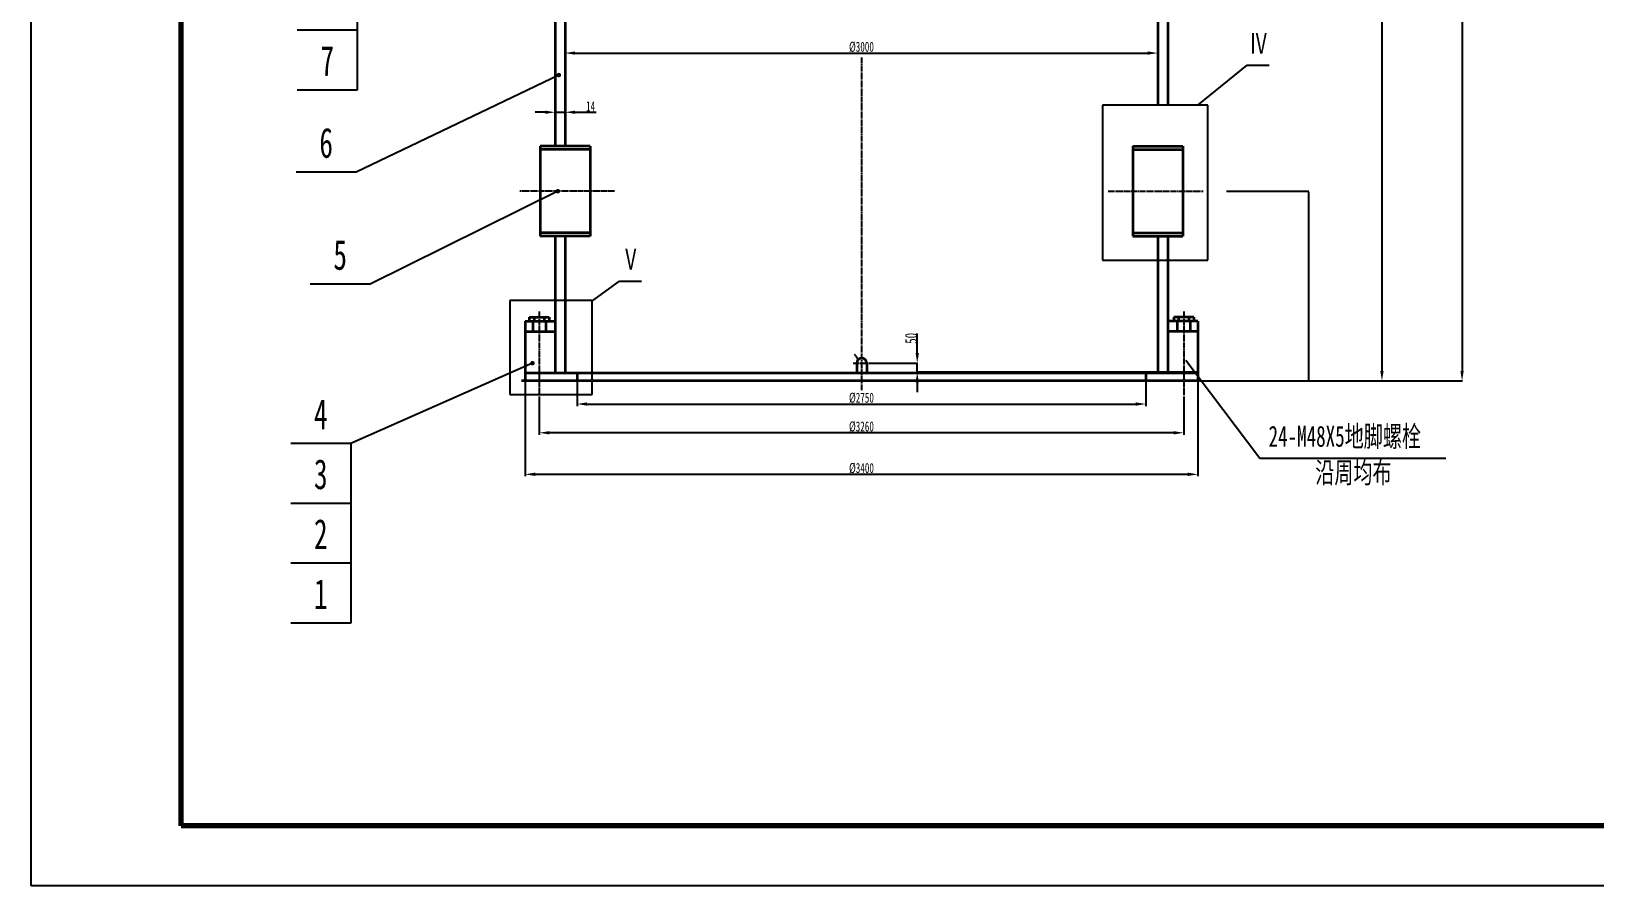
# Model space of a CAD drawing. Header units: millimetres. Extents: x -8910 to 8910, y -12615 to 12615.
# Drawn here: x -8910 to -1082, y -12615 to -8337 of the extents above; entities that cross this region are included whole.
import ezdxf

# ---------------------------------------------------------------- set-up
doc = ezdxf.new("R2010")
doc.units = ezdxf.units.MM
doc.linetypes.add('EB_DASHDOT', pattern=[39, 30, -3, 3, -3])
for name, color, linetype, lineweight in [('CAXA0', 7, 'Continuous', 35), ('CAXA1', 1, 'EB_DASHDOT', 25), ('CAXA3', 7, 'Continuous', 25), ('CAXA4', 2, 'Continuous', 25)]:
    doc.layers.add(name, color=color, linetype=linetype, lineweight=lineweight)
doc.styles.add('标准', font='SIMFANG.TTF', dxfattribs={"width": 0.667})
doc.dimstyles.new('机械', dxfattribs={"dimtxt": 50, "dimasz": 50, "dimexe": 10, "dimexo": 5, "dimgap": 5, "dimtad": 1, "dimdec": 0, "dimdsep": 46, "dimtxsty": '标准', "dimcen": 0, "dimdle": 6, "dimazin": 2, "dimtfac": 1, "dimtdec": 0, "dimtmove": 0, "dimatfit": 3, "dimldrblk": 'NONE', "dimfxl": 1, "dimtolj": 1, "dimtzin": 0, "dimarcsym": 0})
doc.dimstyles.new('标准', dxfattribs={"dimtxt": 3.5, "dimasz": 3.5, "dimexe": 2, "dimexo": 0, "dimtad": 1, "dimdec": 1, "dimdsep": 46, "dimtxsty": '标准', "dimcen": 0, "dimdle": 4, "dimazin": 2, "dimtfac": 1, "dimtdec": 1, "dimtmove": 0, "dimatfit": 3, "dimldrblk": 'NONE', "dimfxl": 1, "dimtolj": 1, "dimtzin": 0, "dimarcsym": 0})

# ---------------------------------------------------------------- blocks, each defined once
blk = doc.blocks.new('CAXBLOCK0', base_point=(8610, -12315))
at = {"layer": 'CAXA0', "linetype": 'Continuous', "lineweight": 25}
for p, q in [((-8910, -12615), (-8910, 12615)), ((8910, -12615), (-8910, -12615))]:
    blk.add_line(p, q, dxfattribs=at)
at = {"layer": 'CAXA0', "linetype": 'Continuous', "lineweight": 70}
for p, q in [((-8160, -12315), (-8160, 12315)), ((8610, -12315), (-8160, -12315))]:
    blk.add_line(p, q, dxfattribs=at)
blk = doc.blocks.new('*D159')
at = {"layer": 'CAXA4', "color": 0, "lineweight": -2}
for p, q in [((-2926.3, -9138.1), (-2512.8, -9138.1)), ((-2514.8, -9141.6), (-2514.8, -10084.6)), ((-3103.3, -10088.1), (-2512.8, -10088.1))]:
    blk.add_line(p, q, dxfattribs=at)
at = {"layer": 'CAXA4', "color": 0}
for points in [[(-2515.4, -9141.6), (-2514.2, -9141.6), (-2514.8, -9138.1)], [(-2515.4, -10084.6), (-2514.2, -10084.6), (-2514.8, -10088.1)]]:
    blk.add_solid(points, dxfattribs=at)
at = {"layer": 'Defpoints', "color": 0}
for p in [(-2926.3, -9138.1), (-3103.3, -10088.1), (-2514.8, -10088.1)]:
    blk.add_point(p, dxfattribs=at)
at = {"layer": 'CAXA4', "color": 0, "insert": (-2517.1, -9613.1), "char_height": 3.5, "attachment_point": 5, "rotation": 90, "style": '标准'}
blk.add_mtext('\\A1;\\fFangSong_GB2312;950', dxfattribs=at)
blk = doc.blocks.new('_None')
blk = doc.blocks.new('*D99')
at = {"layer": 'CAXA4', "color": 0, "lineweight": -2}
for p, q in [((-3103.3, -5588.1), (-2145.3, -5588.1)), ((-2147.3, -5638.1), (-2147.3, -10038.1)), ((-3150.3, -10088.1), (-2145.3, -10088.1))]:
    blk.add_line(p, q, dxfattribs=at)
at = {"layer": 'CAXA4', "color": 0}
for points in [[(-2155.7, -5638.1), (-2139, -5638.1), (-2147.3, -5588.1)], [(-2155.7, -10038.1), (-2139, -10038.1), (-2147.3, -10088.1)]]:
    blk.add_solid(points, dxfattribs=at)
at = {"layer": 'Defpoints', "color": 0}
for p in [(-3103.3, -5588.1), (-3150.3, -10088.1), (-2147.3, -10088.1)]:
    blk.add_point(p, dxfattribs=at)
at = {"layer": 'CAXA4', "color": 0, "insert": (-2178, -7838.1), "char_height": 60, "attachment_point": 5, "rotation": 90, "style": '标准'}
blk.add_mtext('\\A1;\\fFangSong_GB2312;4500', dxfattribs=at)
blk = doc.blocks.new('*D160')
at = {"layer": 'CAXA4', "color": 0, "lineweight": -2}
for p, q in [((-4788.7, -9953.2), (-4783.7, -9960.9)), ((-4768.1, -9984.7), (-4781.8, -9963.8))]:
    blk.add_line(p, q, dxfattribs=at)
at = {"layer": 'CAXA4', "color": 0}
blk.add_solid([(-4783.2, -9960.6), (-4784.2, -9961.2), (-4781.8, -9963.8)], dxfattribs=at)
at = {"layer": 'Defpoints', "color": 0}
for p in [(-4781.8, -9963.8), (-4768.1, -9984.7)]:
    blk.add_point(p, dxfattribs=at)
at = {"layer": 'CAXA4', "color": 0, "insert": (-4785.2, -9954.3), "char_height": 3.5, "attachment_point": 5, "rotation": 303.27217, "style": '标准'}
blk.add_mtext('\\A1;\\fFangSong_GB2312;R25', dxfattribs=at)
blk = doc.blocks.new('*D100')
at = {"layer": 'CAXA4', "color": 0, "lineweight": -2}
for p, q in [((-4474.2, -9948.9), (-4474.2, -9850.5)), ((-4703.1, -9998.9), (-4472.2, -9998.9)), ((-4474.2, -10044.8), (-4474.2, -9998.9)), ((-3069.9, -10044.8), (-4476.2, -10044.8)), ((-4474.2, -10094.8), (-4474.2, -10144.8))]:
    blk.add_line(p, q, dxfattribs=at)
at = {"layer": 'CAXA4', "color": 0}
for points in [[(-4482.5, -9948.9), (-4465.8, -9948.9), (-4474.2, -9998.9)], [(-4482.5, -10094.8), (-4465.8, -10094.8), (-4474.2, -10044.8)]]:
    blk.add_solid(points, dxfattribs=at)
at = {"layer": 'Defpoints', "color": 0}
for p in [(-4703.1, -9998.9), (-4474.2, -9998.9), (-3069.9, -10044.8)]:
    blk.add_point(p, dxfattribs=at)
at = {"layer": 'CAXA4', "color": 0, "insert": (-4504.8, -9874.7), "char_height": 60, "attachment_point": 5, "rotation": 90, "style": '标准'}
blk.add_mtext('\\A1;\\fFangSong_GB2312;50', dxfattribs=at)
blk = doc.blocks.new('*CAXBLOCK205')
at = {"layer": 'CAXA0', "color": 0, "linetype": 'Continuous', "lineweight": 25}
for p, q in [((-3020.1, -9984), (-2650.6, -10475.1)), ((-2650.6, -10475.1), (-1718, -10475.1))]:
    blk.add_line(p, q, dxfattribs=at)
at = {"layer": 'CAXA0', "color": 0, "linetype": 'Continuous', "lineweight": 25, "char_height": 105, "attachment_point": 1, "style": '标准'}
for s, insert in [('\\fFangSong_GB2312;24-M48X5地脚螺栓', (-2606.3, -10312.5)), ('\\fFangSong_GB2312;沿周均布', (-2372.4, -10493.9))]:
    blk.add_mtext(s, dxfattribs=dict(at, insert=insert))
blk = doc.blocks.new('*CAXBLOCK4611')
at = {"layer": 'CAXA4', "color": 0, "linetype": 'Continuous', "lineweight": 25}
for p, q in [((-2903.3, -8708.1), (-2656.4, -8507.9)), ((-2656.4, -8507.9), (-2546.9, -8507.9))]:
    blk.add_line(p, q, dxfattribs=at)
at = {"layer": 'CAXA4', "color": 0, "linetype": 'Continuous', "lineweight": 25, "insert": (-2648.1, -8345.3), "char_height": 105, "attachment_point": 1, "style": '标准'}
blk.add_mtext('\\fFangSong_GB2312;Ⅳ', dxfattribs=at)
blk = doc.blocks.new('CAXBLOCK48', base_point=(-7718.1, -10401))
at = {"layer": 'CAXA3', "linetype": 'Continuous', "lineweight": 25}
blk.add_hatch(color=0, dxfattribs=at).paths.add_polyline_path([(-6497.6, -9998.9), (-6497.7, -9997.2), (-6498.1, -9995.5), (-6498.8, -9993.8), (-6499.7, -9992.3), (-6500.8, -9991), (-6502.2, -9989.8), (-6503.7, -9988.9), (-6505.3, -9988.2), (-6507, -9987.8), (-6508.8, -9987.7), (-6510.6, -9987.8), (-6512.3, -9988.2), (-6513.9, -9988.9), (-6515.4, -9989.8), (-6516.8, -9991), (-6517.9, -9992.3), (-6518.8, -9993.8), (-6519.5, -9995.5), (-6519.9, -9997.2), (-6520.1, -9998.9), (-6519.9, -10000.7), (-6519.5, -10002.4), (-6518.8, -10004), (-6517.9, -10005.5), (-6516.8, -10006.9), (-6515.4, -10008), (-6513.9, -10009), (-6512.3, -10009.6), (-6510.6, -10010), (-6508.8, -10010.2), (-6507, -10010), (-6505.3, -10009.6), (-6503.7, -10009), (-6502.2, -10008), (-6500.8, -10006.9), (-6499.7, -10005.5), (-6498.8, -10004), (-6498.1, -10002.4), (-6497.7, -10000.7)], flags=0)
at = {"layer": 'CAXA3', "color": 0, "linetype": 'Continuous', "lineweight": 25}
for p, q in [((-6508.8, -9998.9), (-7418.1, -10401)), ((-7418.1, -10401), (-7718.1, -10401))]:
    blk.add_line(p, q, dxfattribs=at)
at = {"layer": 'CAXA3', "color": 0, "linetype": 'Continuous', "lineweight": 25, "insert": (-7602.4, -10179.4), "char_height": 150, "attachment_point": 1, "style": '标准'}
blk.add_mtext('\\fFangSong_GB2312;4', dxfattribs=at)
blk = doc.blocks.new('CAXBLOCK49', base_point=(-7718.1, -10701))
at = {"layer": 'CAXA3', "color": 0, "linetype": 'Continuous', "lineweight": 25}
for p, q in [((-7418.1, -10401), (-7418.1, -10701)), ((-7418.1, -10701), (-7718.1, -10701))]:
    blk.add_line(p, q, dxfattribs=at)
at = {"layer": 'CAXA3', "color": 0, "linetype": 'Continuous', "lineweight": 25, "insert": (-7602.4, -10479.4), "char_height": 150, "attachment_point": 1, "style": '标准'}
blk.add_mtext('\\fFangSong_GB2312;3', dxfattribs=at)
blk = doc.blocks.new('CAXBLOCK50', base_point=(-7718.1, -11001))
at = {"layer": 'CAXA3', "color": 0, "linetype": 'Continuous', "lineweight": 25}
for p, q in [((-7418.1, -10701), (-7418.1, -11001)), ((-7418.1, -11001), (-7718.1, -11001))]:
    blk.add_line(p, q, dxfattribs=at)
at = {"layer": 'CAXA3', "color": 0, "linetype": 'Continuous', "lineweight": 25, "insert": (-7602.4, -10779.4), "char_height": 150, "attachment_point": 1, "style": '标准'}
blk.add_mtext('\\fFangSong_GB2312;2', dxfattribs=at)
blk = doc.blocks.new('CAXBLOCK51', base_point=(-7718.1, -11301))
at = {"layer": 'CAXA3', "color": 0, "linetype": 'Continuous', "lineweight": 25}
for p, q in [((-7418.1, -11001), (-7418.1, -11301)), ((-7418.1, -11301), (-7718.1, -11301))]:
    blk.add_line(p, q, dxfattribs=at)
at = {"layer": 'CAXA3', "color": 0, "linetype": 'Continuous', "lineweight": 25, "insert": (-7602.4, -11079.4), "char_height": 150, "attachment_point": 1, "style": '标准'}
blk.add_mtext('\\fFangSong_GB2312;1', dxfattribs=at)
blk = doc.blocks.new('CAXBLOCK47', base_point=(-6508.8, -9998.9))
at = {"layer": 'CAXA3', "color": 0, "linetype": 'ByBlock', "lineweight": -2}
for name, p in [('CAXBLOCK48', (-7718.1, -10401)), ('CAXBLOCK49', (-7718.1, -10701)), ('CAXBLOCK50', (-7718.1, -11001)), ('CAXBLOCK51', (-7718.1, -11301))]:
    blk.add_blockref(name, p, dxfattribs=at)
blk = doc.blocks.new('CAXBLOCK53', base_point=(-7718.1, -9603.2))
at = {"layer": 'CAXA3', "linetype": 'Continuous', "lineweight": 25}
blk.add_hatch(color=0, dxfattribs=at).paths.add_polyline_path([(-6467, -9138.1), (-6467.2, -9136.3), (-6467.6, -9134.6), (-6468.3, -9133), (-6469.2, -9131.5), (-6470.3, -9130.1), (-6471.7, -9129), (-6473.2, -9128.1), (-6474.8, -9127.4), (-6476.5, -9127), (-6478.3, -9126.8), (-6480, -9127), (-6481.8, -9127.4), (-6483.4, -9128.1), (-6484.9, -9129), (-6486.2, -9130.1), (-6487.4, -9131.5), (-6488.3, -9133), (-6489, -9134.6), (-6489.4, -9136.3), (-6489.5, -9138.1), (-6489.4, -9139.8), (-6489, -9141.6), (-6488.3, -9143.2), (-6487.4, -9144.7), (-6486.2, -9146), (-6484.9, -9147.2), (-6483.4, -9148.1), (-6481.8, -9148.8), (-6480, -9149.2), (-6478.3, -9149.3), (-6476.5, -9149.2), (-6474.8, -9148.8), (-6473.2, -9148.1), (-6471.7, -9147.2), (-6470.3, -9146), (-6469.2, -9144.7), (-6468.3, -9143.2), (-6467.6, -9141.6), (-6467.2, -9139.8)], flags=0)
at = {"layer": 'CAXA3', "color": 0, "linetype": 'Continuous', "lineweight": 25}
for p, q in [((-6478.3, -9138.1), (-7418.1, -9603.2)), ((-7418.1, -9603.2), (-7718.1, -9603.2))]:
    blk.add_line(p, q, dxfattribs=at)
at = {"layer": 'CAXA3', "color": 0, "linetype": 'Continuous', "lineweight": 25, "insert": (-7602.4, -9381.6), "char_height": 150, "attachment_point": 1, "style": '标准'}
blk.add_mtext('\\fFangSong_GB2312;5', dxfattribs=at)
blk = doc.blocks.new('CAXBLOCK52', base_point=(-6478.3, -9138.1))
at = {"layer": 'CAXA3', "color": 0, "linetype": 'ByBlock', "lineweight": -2}
blk.add_blockref('CAXBLOCK53', (-7718.1, -9603.2), dxfattribs=at)
blk = doc.blocks.new('CAXBLOCK55', base_point=(-7718.1, -9042.4))
at = {"layer": 'CAXA3', "linetype": 'Continuous', "lineweight": 25}
blk.add_hatch(color=0, dxfattribs=at).paths.add_polyline_path([(-6392, -8556.8), (-6392.2, -8555), (-6392.6, -8553.3), (-6393.3, -8551.6), (-6394.2, -8550.1), (-6395.3, -8548.8), (-6396.7, -8547.7), (-6398.2, -8546.7), (-6399.8, -8546.1), (-6401.5, -8545.6), (-6403.3, -8545.5), (-6405, -8545.6), (-6406.8, -8546.1), (-6408.4, -8546.7), (-6409.9, -8547.7), (-6411.2, -8548.8), (-6412.4, -8550.1), (-6413.3, -8551.6), (-6414, -8553.3), (-6414.4, -8555), (-6414.5, -8556.8), (-6414.4, -8558.5), (-6414, -8560.2), (-6413.3, -8561.9), (-6412.4, -8563.4), (-6411.2, -8564.7), (-6409.9, -8565.9), (-6408.4, -8566.8), (-6406.8, -8567.5), (-6405, -8567.9), (-6403.3, -8568), (-6401.5, -8567.9), (-6399.8, -8567.5), (-6398.2, -8566.8), (-6396.7, -8565.9), (-6395.3, -8564.7), (-6394.2, -8563.4), (-6393.3, -8561.9), (-6392.6, -8560.2), (-6392.2, -8558.5)], flags=0)
at = {"layer": 'CAXA3', "color": 0, "linetype": 'Continuous', "lineweight": 25}
for p, q in [((-6403.3, -8556.8), (-7418.1, -9042.4)), ((-7418.1, -9042.4), (-7718.1, -9042.4))]:
    blk.add_line(p, q, dxfattribs=at)
at = {"layer": 'CAXA3', "color": 0, "linetype": 'Continuous', "lineweight": 25, "insert": (-7602.4, -8820.8), "char_height": 150, "attachment_point": 1, "style": '标准'}
blk.add_mtext('\\fFangSong_GB2312;6', dxfattribs=at)
blk = doc.blocks.new('CAXBLOCK54', base_point=(-6403.3, -8556.8))
at = {"layer": 'CAXA3', "color": 0, "linetype": 'ByBlock', "lineweight": -2}
blk.add_blockref('CAXBLOCK55', (-7718.1, -9042.4), dxfattribs=at)
blk = doc.blocks.new('CAXBLOCK57', base_point=(-7718.1, -7432.3))
at = {"layer": 'CAXA3', "linetype": 'Continuous', "lineweight": 25}
blk.add_hatch(color=0, dxfattribs=at).paths.add_polyline_path([(-6592, -7088.1), (-6592.2, -7086.4), (-6592.6, -7084.7), (-6593.3, -7083), (-6594.2, -7081.5), (-6595.3, -7080.2), (-6596.7, -7079), (-6598.2, -7078.1), (-6599.8, -7077.4), (-6601.5, -7077), (-6603.3, -7076.9), (-6605.1, -7077), (-6606.8, -7077.4), (-6608.4, -7078.1), (-6609.9, -7079), (-6611.3, -7080.2), (-6612.4, -7081.5), (-6613.3, -7083), (-6614, -7084.7), (-6614.4, -7086.4), (-6614.5, -7088.1), (-6614.4, -7089.9), (-6614, -7091.6), (-6613.3, -7093.2), (-6612.4, -7094.7), (-6611.3, -7096.1), (-6609.9, -7097.2), (-6608.4, -7098.2), (-6606.8, -7098.8), (-6605.1, -7099.2), (-6603.3, -7099.4), (-6601.5, -7099.2), (-6599.8, -7098.8), (-6598.2, -7098.2), (-6596.7, -7097.2), (-6595.3, -7096.1), (-6594.2, -7094.7), (-6593.3, -7093.2), (-6592.6, -7091.6), (-6592.2, -7089.9)], flags=0)
at = {"layer": 'CAXA3', "color": 0, "linetype": 'Continuous', "lineweight": 25}
for p, q in [((-6603.3, -7088.1), (-7418.1, -7432.3)), ((-7418.1, -7432.3), (-7718.1, -7432.3))]:
    blk.add_line(p, q, dxfattribs=at)
at = {"layer": 'CAXA3', "color": 0, "linetype": 'Continuous', "lineweight": 25, "insert": (-7644.1, -7210.7), "char_height": 150, "attachment_point": 1, "style": '标准'}
blk.add_mtext('\\fFangSong_GB2312;11', dxfattribs=at)
blk = doc.blocks.new('CAXBLOCK58', base_point=(-7718.1, -7732.3))
at = {"layer": 'CAXA3', "color": 0, "linetype": 'Continuous', "lineweight": 25}
for p, q in [((-7418.1, -7432.3), (-7418.1, -7732.3)), ((-7418.1, -7732.3), (-7718.1, -7732.3))]:
    blk.add_line(p, q, dxfattribs=at)
at = {"layer": 'CAXA3', "color": 0, "linetype": 'Continuous', "lineweight": 25, "insert": (-7644.1, -7510.7), "char_height": 150, "attachment_point": 1, "style": '标准'}
blk.add_mtext('\\fFangSong_GB2312;10', dxfattribs=at)
blk = doc.blocks.new('CAXBLOCK59', base_point=(-7718.1, -8032.3))
at = {"layer": 'CAXA3', "color": 0, "linetype": 'Continuous', "lineweight": 25}
for p, q in [((-7418.1, -7732.3), (-7418.1, -8032.3)), ((-7418.1, -8032.3), (-7718.1, -8032.3))]:
    blk.add_line(p, q, dxfattribs=at)
at = {"layer": 'CAXA3', "color": 0, "linetype": 'Continuous', "lineweight": 25, "insert": (-7602.4, -7810.7), "char_height": 150, "attachment_point": 1, "style": '标准'}
blk.add_mtext('\\fFangSong_GB2312;9', dxfattribs=at)
blk = doc.blocks.new('CAXBLOCK60', base_point=(-7718.1, -8332.3))
at = {"layer": 'CAXA3', "color": 0, "linetype": 'Continuous', "lineweight": 25}
for p, q in [((-7418.1, -8032.3), (-7418.1, -8332.3)), ((-7418.1, -8332.3), (-7718.1, -8332.3))]:
    blk.add_line(p, q, dxfattribs=at)
at = {"layer": 'CAXA3', "color": 0, "linetype": 'Continuous', "lineweight": 25, "insert": (-7602.4, -8110.7), "char_height": 150, "attachment_point": 1, "style": '标准'}
blk.add_mtext('\\fFangSong_GB2312;8', dxfattribs=at)
blk = doc.blocks.new('CAXBLOCK61', base_point=(-7718.1, -8632.3))
at = {"layer": 'CAXA3', "color": 0, "linetype": 'Continuous', "lineweight": 25}
for p, q in [((-7418.1, -8332.3), (-7418.1, -8632.3)), ((-7418.1, -8632.3), (-7718.1, -8632.3))]:
    blk.add_line(p, q, dxfattribs=at)
at = {"layer": 'CAXA3', "color": 0, "linetype": 'Continuous', "lineweight": 25, "insert": (-7602.4, -8410.7), "char_height": 150, "attachment_point": 1, "style": '标准'}
blk.add_mtext('\\fFangSong_GB2312;7', dxfattribs=at)
blk = doc.blocks.new('CAXBLOCK56', base_point=(-6603.3, -7088.1))
at = {"layer": 'CAXA3', "color": 0, "linetype": 'ByBlock', "lineweight": -2}
for name, p in [('CAXBLOCK57', (-7718.1, -7432.3)), ('CAXBLOCK58', (-7718.1, -7732.3)), ('CAXBLOCK59', (-7718.1, -8032.3)), ('CAXBLOCK60', (-7718.1, -8332.3)), ('CAXBLOCK61', (-7718.1, -8632.3))]:
    blk.add_blockref(name, p, dxfattribs=at)
blk = doc.blocks.new('*CAXBLOCK13973')
at = {"layer": 'CAXA3', "color": 0, "linetype": 'Continuous', "lineweight": 25}
for p, q in [((-6220.8, -9690.8), (-6080.8, -9588.2)), ((-6080.8, -9588.2), (-5971.4, -9588.2))]:
    blk.add_line(p, q, dxfattribs=at)
at = {"layer": 'CAXA3', "color": 0, "linetype": 'Continuous', "lineweight": 25, "insert": (-6072.6, -9425.6), "char_height": 105, "attachment_point": 1, "style": '标准'}
blk.add_mtext('\\fFangSong_GB2312;Ⅴ', dxfattribs=at)
blk = doc.blocks.new('*D98')
at = {"layer": 'CAXA4', "color": 0, "lineweight": -2}
for p, q in [((-4153.3, 9865.9), (-1744.2, 9865.9)), ((-1746.2, 9815.9), (-1746.2, -10038.1)), ((-2953.3, -10088.1), (-1744.2, -10088.1))]:
    blk.add_line(p, q, dxfattribs=at)
at = {"layer": 'CAXA4', "color": 0}
for points in [[(-1754.5, 9815.9), (-1737.9, 9815.9), (-1746.2, 9865.9)], [(-1754.5, -10038.1), (-1737.9, -10038.1), (-1746.2, -10088.1)]]:
    blk.add_solid(points, dxfattribs=at)
at = {"layer": 'Defpoints', "color": 0}
for p in [(-4153.3, 9865.9), (-2953.3, -10088.1), (-1746.2, -10088.1)]:
    blk.add_point(p, dxfattribs=at)
at = {"layer": 'CAXA4', "color": 0, "insert": (-1776.8, -111.1), "char_height": 60, "attachment_point": 5, "rotation": 90, "style": '标准'}
blk.add_mtext('\\A1;\\fFangSong_GB2312;～19954', dxfattribs=at)
blk = doc.blocks.new('*D175')
at = {"layer": 'CAXA4', "color": 0, "lineweight": -2}
for p, q in [((-6236.8, -8908.1), (-6236.8, -8436.6)), ((-6186.8, -8446.6), (-3319.9, -8446.6)), ((-3269.9, -8703.1), (-3269.9, -8436.6))]:
    blk.add_line(p, q, dxfattribs=at)
at = {"layer": 'CAXA4', "color": 0}
for points in [[(-6186.8, -8438.3), (-6186.8, -8454.9), (-6236.8, -8446.6)], [(-3319.9, -8438.3), (-3319.9, -8454.9), (-3269.9, -8446.6)]]:
    blk.add_solid(points, dxfattribs=at)
at = {"layer": 'Defpoints', "color": 0}
for p in [(-3269.9, -8446.6), (-3269.9, -8708.1), (-6236.8, -8913.1)]:
    blk.add_point(p, dxfattribs=at)
at = {"layer": 'CAXA4', "color": 0, "insert": (-4753.4, -8416.1), "char_height": 50, "attachment_point": 5, "style": '标准'}
blk.add_mtext('\\A1;%%c3000', dxfattribs=at)
blk = doc.blocks.new('*D181')
at = {"layer": 'CAXA4', "color": 0, "lineweight": -2}
for p, q in [((-6336.8, -8742.8), (-6386.8, -8742.8)), ((-6286.8, -8908.1), (-6286.8, -8732.8)), ((-6286.8, -8742.8), (-6236.8, -8742.8)), ((-6236.8, -8903.1), (-6236.8, -8732.8)), ((-6186.8, -8742.8), (-6082.3, -8742.8))]:
    blk.add_line(p, q, dxfattribs=at)
at = {"layer": 'CAXA4', "color": 0}
for points in [[(-6336.8, -8734.5), (-6336.8, -8751.1), (-6286.8, -8742.8)], [(-6186.8, -8734.5), (-6186.8, -8751.1), (-6236.8, -8742.8)]]:
    blk.add_solid(points, dxfattribs=at)
at = {"layer": 'Defpoints', "color": 0}
for p in [(-6236.8, -8742.8), (-6286.8, -8913.1), (-6236.8, -8908.1)]:
    blk.add_point(p, dxfattribs=at)
at = {"layer": 'CAXA4', "color": 0, "insert": (-6109.6, -8712.7), "char_height": 50, "attachment_point": 5, "style": '标准'}
blk.add_mtext('\\A1;14', dxfattribs=at)
blk = doc.blocks.new('*D182')
at = {"layer": 'CAXA4', "color": 0, "lineweight": -2}
for p, q in [((-6176.8, -10093.1), (-6176.8, -10213.5)), ((-3329.9, -10093.1), (-3329.9, -10213.5)), ((-6126.8, -10203.5), (-3379.9, -10203.5))]:
    blk.add_line(p, q, dxfattribs=at)
at = {"layer": 'CAXA4', "color": 0}
for points in [[(-6126.8, -10195.2), (-6126.8, -10211.9), (-6176.8, -10203.5)], [(-3379.9, -10195.2), (-3379.9, -10211.9), (-3329.9, -10203.5)]]:
    blk.add_solid(points, dxfattribs=at)
at = {"layer": 'Defpoints', "color": 0}
for p in [(-6176.8, -10088.1), (-3329.9, -10088.1), (-3329.9, -10203.5)]:
    blk.add_point(p, dxfattribs=at)
at = {"layer": 'CAXA4', "color": 0, "insert": (-4753.4, -10173), "char_height": 50, "attachment_point": 5, "style": '标准'}
blk.add_mtext('\\A1;%%c2750', dxfattribs=at)
blk = doc.blocks.new('*D183')
at = {"layer": 'CAXA4', "color": 0, "lineweight": -2}
for p, q in [((-6366.8, -10165.6), (-6366.8, -10357.5)), ((-3139.9, -10165.6), (-3139.9, -10357.5)), ((-3189.9, -10347.5), (-6316.8, -10347.5))]:
    blk.add_line(p, q, dxfattribs=at)
at = {"layer": 'CAXA4', "color": 0}
for points in [[(-6316.8, -10339.2), (-6316.8, -10355.8), (-6366.8, -10347.5)], [(-3189.9, -10339.2), (-3189.9, -10355.8), (-3139.9, -10347.5)]]:
    blk.add_solid(points, dxfattribs=at)
at = {"layer": 'Defpoints', "color": 0}
for p in [(-6366.8, -10160.6), (-3139.9, -10160.6), (-6366.8, -10347.5)]:
    blk.add_point(p, dxfattribs=at)
at = {"layer": 'CAXA4', "color": 0, "insert": (-4753.4, -10316.9), "char_height": 50, "attachment_point": 5, "style": '标准'}
blk.add_mtext('\\A1;%%c3260', dxfattribs=at)
blk = doc.blocks.new('*D184')
at = {"layer": 'CAXA4', "color": 0, "lineweight": -2}
for p, q in [((-6436.8, -10093.1), (-6436.8, -10565.4)), ((-3069.6, -10093.1), (-3069.6, -10565.4)), ((-6386.8, -10555.4), (-3119.6, -10555.4))]:
    blk.add_line(p, q, dxfattribs=at)
at = {"layer": 'CAXA4', "color": 0}
for points in [[(-6386.8, -10547.1), (-6386.8, -10563.8), (-6436.8, -10555.4)], [(-3119.6, -10547.1), (-3119.6, -10563.8), (-3069.6, -10555.4)]]:
    blk.add_solid(points, dxfattribs=at)
at = {"layer": 'Defpoints', "color": 0}
for p in [(-6436.8, -10088.1), (-3069.6, -10088.1), (-3069.6, -10555.4)]:
    blk.add_point(p, dxfattribs=at)
at = {"layer": 'CAXA4', "color": 0, "insert": (-4753.2, -10524.9), "char_height": 50, "attachment_point": 5, "style": '标准'}
blk.add_mtext('\\A1;%%c3400', dxfattribs=at)

msp = doc.modelspace()

# ---------------------------------------------------------------- linework, layer by layer
at = {"layer": 'CAXA0'}
for p, q in [((-3269.91, -5809.87), (-3269.91, -8708.06)), ((-3219.92, -6167.79), (-3219.92, -8708.06)), ((-3219.91, -6167.79), (-3219.91, -8708.06)), ((-6286.82, -7250.59), (-6286.82, -8913.09)), ((-6236.82, -7250.59), (-6236.82, -8913.09)), ((-6361.82, -8913.09), (-6361.82, -9363.09)), ((-6111.82, -8913.09), (-6361.82, -8913.09)), ((-6111.82, -8913.09), (-6111.82, -9363.09)), ((-3394.92, -8913.09), (-3394.92, -9363.09)), ((-3394.92, -8913.09), (-3144.92, -8913.09)), ((-3144.92, -8913.09), (-3144.92, -9363.09)), ((-6111.82, -8929.09), (-6361.82, -8929.09)), ((-3394.92, -8929.09), (-3144.92, -8929.09)), ((-6111.82, -9347.09), (-6361.82, -9347.09)), ((-6111.82, -9363.09), (-6361.82, -9363.09)), ((-6286.82, -9363.09), (-6286.82, -10048.08)), ((-6236.82, -9363.09), (-6236.82, -10048.08)), ((-3394.92, -9347.09), (-3144.92, -9347.09)), ((-3394.92, -9363.09), (-3144.92, -9363.09)), ((-3269.91, -9363.09), (-3269.91, -10048.08)), ((-3219.91, -9363.09), (-3219.91, -10048.08)), ((-6416.84, -9768.08), (-6416.84, -9788.08)), ((-6416.84, -9768.08), (-6316.84, -9768.08)), ((-6392.34, -9768.08), (-6392.34, -9788.08)), ((-6341.34, -9768.08), (-6341.34, -9788.08)), ((-6316.84, -9768.08), (-6316.84, -9788.08)), ((-3189.9, -9768.08), (-3189.9, -9788.08)), ((-3089.9, -9768.08), (-3189.9, -9768.08)), ((-3165.4, -9768.08), (-3165.4, -9788.08)), ((-3114.4, -9768.08), (-3114.4, -9788.08)), ((-3089.9, -9768.08), (-3089.9, -9788.08)), ((-6436.84, -9788.08), (-6286.84, -9788.08)), ((-6436.84, -9788.08), (-6436.84, -10088.08)), ((-6436.84, -9840.08), (-6286.84, -9840.08)), ((-6399.34, -9788.08), (-6399.34, -9840.08)), ((-6334.34, -9788.08), (-6334.34, -9840.08)), ((-3069.9, -9788.08), (-3219.9, -9788.08)), ((-3069.9, -9840.08), (-3219.9, -9840.08)), ((-3172.4, -9788.08), (-3172.4, -9840.08)), ((-3107.4, -9788.08), (-3107.4, -9840.08)), ((-3069.9, -9788.08), (-3069.9, -10088.08)), ((-4777.27, -9998.93), (-4777.27, -10048.93)), ((-4727.27, -9998.93), (-4727.27, -10048.93)), ((-3069.63, -10088.09), (-6455.56, -10088.09)), ((-6436.84, -10048.08), (-3069.9, -10048.08)), ((-6176.84, -10048.08), (-6176.84, -10088.08)), ((-3329.9, -10048.08), (-3329.9, -10088.08))]:
    msp.add_line(p, q, dxfattribs=at)
msp.add_arc((-4752.27, -9998.93), 25, 0, 180, dxfattribs=at)
at = {"layer": 'CAXA1', "linetype": 'EB_DASHDOT', "lineweight": 25}
msp.add_line((-4753.29, -8469), (-4753.29, -10134.89), dxfattribs=at)
at = {"layer": 'CAXA1'}
for p, q in [((-5989.18, -9138.09), (-6463.79, -9138.09)), ((-3517.56, -9138.09), (-3042.95, -9138.09)), ((-6366.84, -9739.81), (-6366.84, -10160.6)), ((-3139.9, -9739.81), (-3139.9, -10160.6)), ((-4794.33, -9998.93), (-4703.12, -9998.93))]:
    msp.add_line(p, q, dxfattribs=at)
at = {"layer": 'CAXA3'}
for p, q in [((-3545.97, -8708.06), (-3545.97, -9484.12)), ((-3019.92, -8708.06), (-3545.97, -8708.06)), ((-3019.92, -9484.12), (-3019.92, -8708.06)), ((-3545.97, -9484.12), (-3019.92, -9484.12)), ((-6513.79, -9685.25), (-6513.79, -10155.6)), ((-6101.84, -9685.25), (-6513.79, -9685.25)), ((-6101.84, -10155.6), (-6101.84, -9685.25)), ((-6513.79, -10155.6), (-6101.84, -10155.6))]:
    msp.add_line(p, q, dxfattribs=at)

# ---------------------------------------------------------------- block references
at = {"layer": 'CAXA0'}
msp.add_blockref('CAXBLOCK0', (8610, -12315), dxfattribs=at)
at = {"layer": 'CAXA3'}
for name, p in [('CAXBLOCK56', (-6463.08, -7088.13)), ('CAXBLOCK54', (-6268.46, -8556.75)), ('CAXBLOCK52', (-6273.35, -9138.09)), ('CAXBLOCK47', (-6400.94, -9998.93))]:
    msp.add_blockref(name, p, dxfattribs=at)
at = {"layer": 'CAXA4'}
for name, p in [('*CAXBLOCK4611', (-165.37, 0)), ('*CAXBLOCK13973', (116.47, 0)), ('*CAXBLOCK205', (-108.77, 0))]:
    msp.add_blockref(name, p, dxfattribs=at)

# ---------------------------------------------------------------- dimensions: what is measured, and where the dimension line sits
for base, p1, p2, angle, text, picture, middle in [((-1746.19, -10088.09), (-4153.29, 9865.91), (-2953.27, -10088.09), 90, '\\fFangSong_GB2312;～19954', '*D98', (-1776.81, -111.09)), ((-2147.35, -10088.09), (-3103.29, -5588.09), (-3150.29, -10088.09), 270, '\\fFangSong_GB2312;4500', '*D99', (-2177.97, -7838.09))]:
    dim = msp.add_linear_dim(base=base, p1=p1, p2=p2, angle=angle, text=text, dimstyle='标准', override={"dimtxt": 60, "dimasz": 50}, dxfattribs=at)
    dim.commit()
    dim.dimension.update_dxf_attribs({"geometry": picture, "text_midpoint": middle})
for base, p1, p2, text, picture, middle in [((-3269.91, -8446.6), (-6236.82, -8913.09), (-3269.91, -8708.06), '%%c3000', '*D175', (-4753.37, -8416.06)), ((-6236.82, -8742.79), (-6286.82, -8913.09), (-6236.82, -8908.09), '14', '*D181', (-6109.57, -8712.69)), ((-3069.63, -10555.44), (-6436.84, -10088.08), (-3069.63, -10088.09), '%%c3400', '*D184', (-4753.24, -10524.9)), ((-3329.9, -10203.55), (-6176.84, -10088.08), (-3329.9, -10088.08), '%%c2750', '*D182', (-4753.37, -10173.02)), ((-6366.84, -10347.48), (-3139.9, -10160.6), (-6366.84, -10160.6), '%%c3260', '*D183', (-4753.37, -10316.94))]:
    dim = msp.add_linear_dim(base=base, p1=p1, p2=p2, text=text, dimstyle='机械', dxfattribs=at)
    dim.commit()
    dim.dimension.update_dxf_attribs({"geometry": picture, "text_midpoint": middle})
dim = msp.add_linear_dim(base=(-2514.77, -10088.09), p1=(-2926.32, -9138.09), p2=(-3103.29, -10088.09), angle=90, text='\\fFangSong_GB2312;950', dimstyle='标准', dxfattribs=at)
dim.commit()
dim.dimension.update_dxf_attribs({"geometry": '*D159', "text_midpoint": (-2517.15, -9613.09)})
dim = msp.add_linear_dim(base=(-4474.17, -9998.93), p1=(-3069.9, -10044.81), p2=(-4703.12, -9998.93), angle=90, text='\\fFangSong_GB2312;50', dimstyle='标准', override={"dimtxt": 60, "dimasz": 50}, dxfattribs=at)
dim.commit()
dim.dimension.update_dxf_attribs({"geometry": '*D100', "text_midpoint": (-4474.17, -9874.72), "dimtype": 160})
dim = msp.add_radius_dim(center=(-4768.07, -9984.73), mpoint=(-4781.79, -9963.83), text='\\fFangSong_GB2312;R25', dimstyle='标准', dxfattribs=at)
dim.commit()
dim.dimension.update_dxf_attribs({"geometry": '*D160', "text_midpoint": (-4785.19, -9954.31)})

doc.saveas('drawing.dxf')
